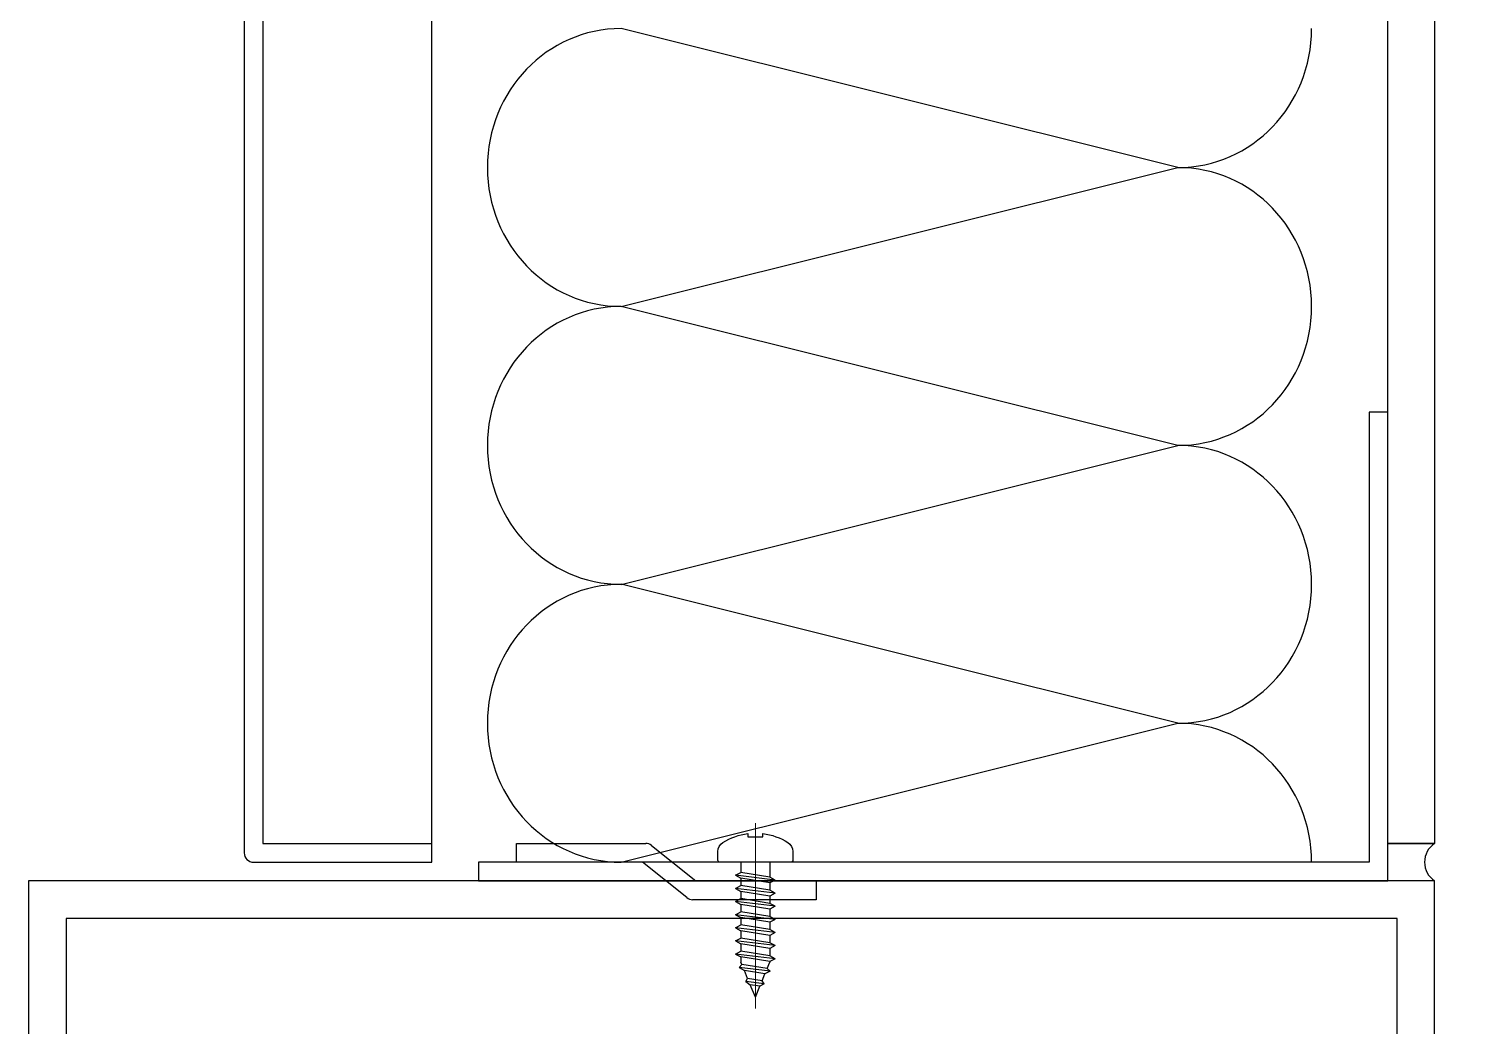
# Model space of a CAD drawing. Extents: x 198753 to 882193, y -399300 to 132460.
# Drawn here: x 345966.2 to 346271.3, y -186866.5 to -186653.6 of the extents above; entities that cross this region are included whole.
import ezdxf

# ---------------------------------------------------------------- set-up
doc = ezdxf.new("R2010")
doc.units = 0
doc.header["$LTSCALE"] = 1000
doc.header["$MEASUREMENT"] = 0
doc.linetypes.add('CENTER', pattern=[50.8, 31.75, -6.35, 6.35, -6.35])
doc.linetypes.add('DASH', pattern=[0.35, 0.25, -0.1])
for name, color, linetype in [('A-D-金属剖线', 200, 'Continuous'), ('A-SUR_保温', 222, 'Continuous'), ('D_铝板', 181, 'Continuous'), ('L18', 1, 'Continuous'), ('钢龙骨', 173, 'Continuous')]:
    doc.layers.add(name, color=color, linetype=linetype)
doc.layers.add('C18', color=1, linetype='CENTER', lineweight=13)

# ---------------------------------------------------------------- blocks, each defined once
blk = doc.blocks.new('$LinePat$岩棉板')
at = {"color": 0}
for p, q in [((0, -17), (12, -67)), ((12, -67), (24, -17))]:
    blk.add_line(p, q, dxfattribs=at)
for centre, start, end in [((12, -17), 0, 180), ((0, -67), 270, 0), ((24, -67), 180, 270)]:
    blk.add_arc(centre, 12, start, end, dxfattribs=at)
at = {"layer": 'Defpoints'}
blk.add_point((0, 0.15), dxfattribs=at)
at = {"layer": 'Defpoints', "color": 0}
blk.add_point((24, -84), dxfattribs=at)
blk = doc.blocks.new('halksjdhasjkld')
at = {"color": 6}
for p, q in [((62151.71, 20992.95), (62151.71, 20996.95)), ((62151.71, 20996.95), (62179.31, 20996.95)), ((62180.56, 20996.51), (62190.01, 20988.95)), ((62178.6, 20992.95), (62151.71, 20992.95)), ((62188.06, 20985.39), (62178.6, 20992.95)), ((62190.01, 20988.95), (62215.71, 20988.95)), ((62215.71, 20988.95), (62215.71, 20984.95)), ((62215.71, 20984.95), (62189.31, 20984.95))]:
    blk.add_line(p, q, dxfattribs=at)
for centre, start, end in [((62179.31, 20994.95), 51.3402, 90), ((62189.31, 20986.95), 231.3402, 270)]:
    blk.add_arc(centre, 2, start, end, dxfattribs=at)
at = {"layer": 'A-D-金属剖线'}
for p, q in [((62347.64, 21652.77), (62347.64, 20996.95)), ((62337.64, 20996.95), (62337.64, 21647.39)), ((62133.64, 20992.95), (62133.64, 21507.32)), ((62097.64, 21475.42), (62097.64, 20996.95)), ((62093.64, 21471.71), (62093.64, 20994.95)), ((62337.64, 21088.95), (62333.64, 21088.95)), ((62333.64, 21088.95), (62333.64, 20992.95)), ((62337.64, 20988.95), (62337.64, 21088.95)), ((62097.64, 20996.95), (62133.64, 20996.95)), ((62337.64, 20988.95), (62337.64, 20996.95)), ((62337.64, 20996.95), (62347.64, 20996.95)), ((62347.64, 20996.95), (62337.64, 20996.95)), ((62095.64, 20992.95), (62133.64, 20992.95)), ((62333.64, 20992.95), (62143.64, 20992.95)), ((62143.64, 20992.95), (62143.64, 20988.95)), ((62143.64, 20988.95), (62337.64, 20988.95)), ((62347.64, 20988.95), (62337.64, 20988.95))]:
    blk.add_line(p, q, dxfattribs=at)
for centre, radius, start, end in [((62350.25, 20992.95), 4.77, 123.0785, 236.9215), ((62095.64, 20994.95), 2, 180, 270)]:
    blk.add_arc(centre, radius, start, end, dxfattribs=at)
at = {"layer": 'A-SUR_保温', "linetype": 'DASH'}
blk.add_circle((62911.28, 20593.38), 1200, dxfattribs=at)
at = {"layer": 'C18', "color": 251, "ltscale": 0.2}
blk.add_line((62202.71, 21001.27), (62202.71, 20961.75), dxfattribs=at)
at = {"layer": 'L18', "color": 251}
for p, q in [((62199.61, 20992.95), (62199.61, 20990.77)), ((62205.81, 20992.95), (62205.81, 20989.77)), ((62198.49, 20990.15), (62199.61, 20990.77)), ((62206.93, 20989.15), (62198.49, 20990.15)), ((62198.49, 20990.15), (62199.61, 20989.53)), ((62199.61, 20992.33), (62199.61, 20990.77)), ((62205.81, 20989.77), (62199.61, 20990.77)), ((62206.93, 20989.15), (62205.81, 20989.77)), ((62198.49, 20987.35), (62199.61, 20987.97)), ((62206.93, 20986.35), (62198.49, 20987.35)), ((62198.49, 20987.35), (62199.61, 20986.73)), ((62205.81, 20988.53), (62199.61, 20989.53)), ((62199.61, 20989.53), (62199.61, 20987.97)), ((62205.81, 20986.97), (62199.61, 20987.97)), ((62205.81, 20985.73), (62199.61, 20986.73)), ((62199.61, 20986.73), (62199.61, 20985.17)), ((62206.93, 20989.15), (62205.81, 20988.53)), ((62205.81, 20988.53), (62205.81, 20986.97)), ((62206.93, 20986.35), (62205.81, 20986.97)), ((62198.49, 20984.55), (62199.61, 20985.17)), ((62206.93, 20983.55), (62198.49, 20984.55)), ((62198.49, 20984.55), (62199.61, 20983.93)), ((62205.81, 20984.17), (62199.61, 20985.17)), ((62205.81, 20982.93), (62199.61, 20983.93)), ((62199.61, 20983.93), (62199.61, 20982.37)), ((62206.93, 20986.35), (62205.81, 20985.73)), ((62205.81, 20985.73), (62205.81, 20984.17)), ((62206.93, 20983.55), (62205.81, 20984.17)), ((62206.93, 20983.55), (62205.81, 20982.93)), ((62198.49, 20981.75), (62199.61, 20982.37)), ((62206.93, 20980.75), (62198.49, 20981.75)), ((62198.49, 20981.75), (62199.61, 20981.13)), ((62205.81, 20981.37), (62199.61, 20982.37)), ((62205.81, 20980.13), (62199.61, 20981.13)), ((62199.61, 20981.13), (62199.61, 20979.57)), ((62205.81, 20982.93), (62205.81, 20981.37)), ((62206.93, 20980.75), (62205.81, 20981.37)), ((62206.93, 20980.75), (62205.81, 20980.13)), ((62198.49, 20978.95), (62199.61, 20979.57)), ((62206.93, 20977.95), (62198.49, 20978.95)), ((62198.49, 20978.95), (62199.61, 20978.33)), ((62205.81, 20978.57), (62199.61, 20979.57)), ((62205.81, 20977.33), (62199.61, 20978.33)), ((62199.61, 20978.33), (62199.61, 20976.77)), ((62205.81, 20980.13), (62205.81, 20978.57)), ((62206.93, 20977.95), (62205.81, 20978.57)), ((62206.93, 20977.95), (62205.81, 20977.33)), ((62198.49, 20976.15), (62199.61, 20976.77)), ((62206.93, 20975.15), (62198.49, 20976.15)), ((62198.49, 20976.15), (62199.61, 20975.53)), ((62205.81, 20975.77), (62199.61, 20976.77)), ((62205.81, 20974.53), (62199.61, 20975.53)), ((62199.61, 20975.53), (62199.61, 20973.97)), ((62205.81, 20977.33), (62205.81, 20975.77)), ((62206.93, 20975.15), (62205.81, 20975.77)), ((62206.93, 20975.15), (62205.81, 20974.53)), ((62205.81, 20974.53), (62205.81, 20972.97)), ((62198.49, 20973.35), (62199.61, 20973.97)), ((62206.93, 20972.35), (62198.49, 20973.35)), ((62198.49, 20973.35), (62199.61, 20972.73)), ((62205.81, 20972.97), (62199.61, 20973.97)), ((62205.81, 20971.73), (62199.61, 20972.73)), ((62199.61, 20972.73), (62199.61, 20971.63)), ((62199.82, 20971.14), (62199.61, 20971.63)), ((62205.24, 20970.26), (62205.81, 20971.63)), ((62206.93, 20972.35), (62205.81, 20972.97)), ((62206.93, 20972.35), (62205.81, 20971.73)), ((62205.81, 20971.73), (62205.81, 20971.63)), ((62199.25, 20970.46), (62199.82, 20971.14)), ((62205.88, 20969.67), (62199.25, 20970.46)), ((62199.25, 20970.46), (62200.37, 20969.81)), ((62205.24, 20970.26), (62199.82, 20971.14)), ((62204.76, 20969.1), (62200.37, 20969.81)), ((62201.06, 20968.14), (62200.37, 20969.81)), ((62204.16, 20967.64), (62204.76, 20969.1)), ((62205.88, 20969.67), (62204.76, 20969.1)), ((62205.88, 20969.67), (62205.24, 20970.26)), ((62200.66, 20967.46), (62201.06, 20968.14)), ((62200.66, 20967.46), (62201.61, 20966.81)), ((62204.55, 20967.02), (62200.66, 20967.46)), ((62204.16, 20967.64), (62201.06, 20968.14)), ((62202.71, 20964.15), (62201.61, 20966.81)), ((62203.68, 20966.47), (62201.61, 20966.81)), ((62202.71, 20964.15), (62203.68, 20966.47)), ((62204.55, 20967.02), (62203.68, 20966.47)), ((62204.55, 20967.02), (62204.16, 20967.64))]:
    blk.add_line(p, q, dxfattribs=at)
blk.add_lwpolyline([(62194.71, 20993.35), (62194.71, 20995.22, -0.257344), (62195.77, 20997.14, -0.110418), (62201.11, 20999.05), (62201.11, 20998.38), (62204.31, 20998.38), (62204.31, 20999.05, -0.110418), (62209.65, 20997.14, -0.257344), (62210.71, 20995.22), (62210.71, 20993.35, -0.414214), (62210.31, 20992.95), (62195.11, 20992.95, -0.414214)], format="xyb", close=True, dxfattribs=at)
at = {"layer": '钢龙骨'}
for points in [[(62047.63, 20988.95), (62047.63, 20868.95), (62347.63, 20868.95), (62347.63, 20988.95)], [(62055.63, 20980.95), (62055.63, 20876.95), (62339.63, 20876.95), (62339.63, 20980.95)]]:
    blk.add_lwpolyline(points, close=True, dxfattribs=at)
at = {"layer": 'A-SUR_保温', "xscale": 2.470174735626152, "yscale": 2.376758024930287, "zscale": 2.376758024930287, "rotation": 90}
for p in [(62133.64, 21111.52), (62133.64, 21052.23), (62133.64, 20992.95)]:
    blk.add_blockref('$LinePat$岩棉板', p, dxfattribs=at)

msp = doc.modelspace()

# ---------------------------------------------------------------- block references
at = {"layer": 'D_铝板'}
msp.add_blockref('halksjdhasjkld', (283918.56, -207824.44), dxfattribs=at)

doc.saveas('drawing.dxf')
